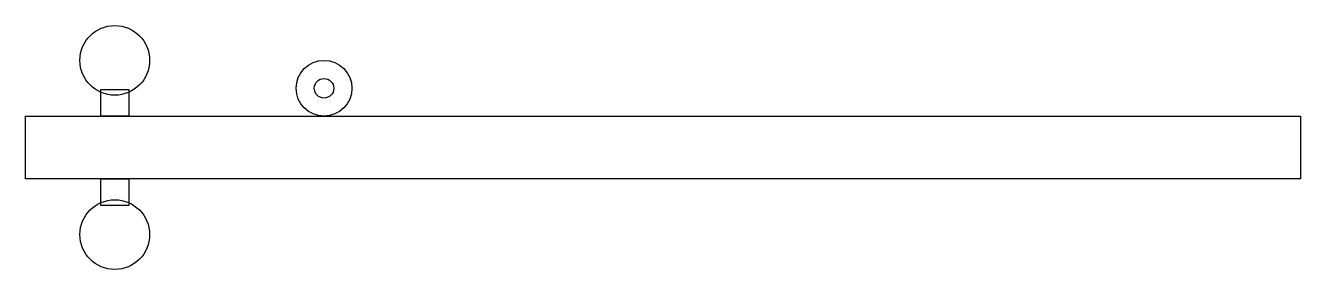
# Model space of a CAD drawing. Header units: inches. Extents: x 0 to 186, y 0 to 12.
# Drawn here: x 150 to 185.98, y 5.35 to 12.24 of the extents above.
import ezdxf

# ---------------------------------------------------------------- set-up
doc = ezdxf.new("R2010")
doc.units = ezdxf.units.IN
doc.header["$LTSCALE"] = 0.009843
doc.header["$MEASUREMENT"] = 0
doc.layers.add('GEOMETRY', color=7, linetype='Continuous')

msp = doc.modelspace()

# ---------------------------------------------------------------- linework, layer by layer
at = {"layer": 'GEOMETRY'}
for points in [[(152.126, 10.433), (152.913, 10.433), (152.913, 9.685), (152.126, 9.685), (152.126, 10.433)], [(150, 9.685), (185.984, 9.685), (185.984, 7.913), (150, 7.913), (150, 9.685)], [(152.126, 7.913), (152.913, 7.913), (152.913, 7.165), (152.126, 7.165), (152.126, 7.913)]]:
    msp.add_lwpolyline(points, dxfattribs=at)
for centre, radius in [((152.52, 11.26), 0.984), ((158.425, 10.472), 0.787), ((158.425, 10.472), 0.276), ((152.52, 6.339), 0.984)]:
    msp.add_circle(centre, radius, dxfattribs=at)

doc.saveas('drawing.dxf')
